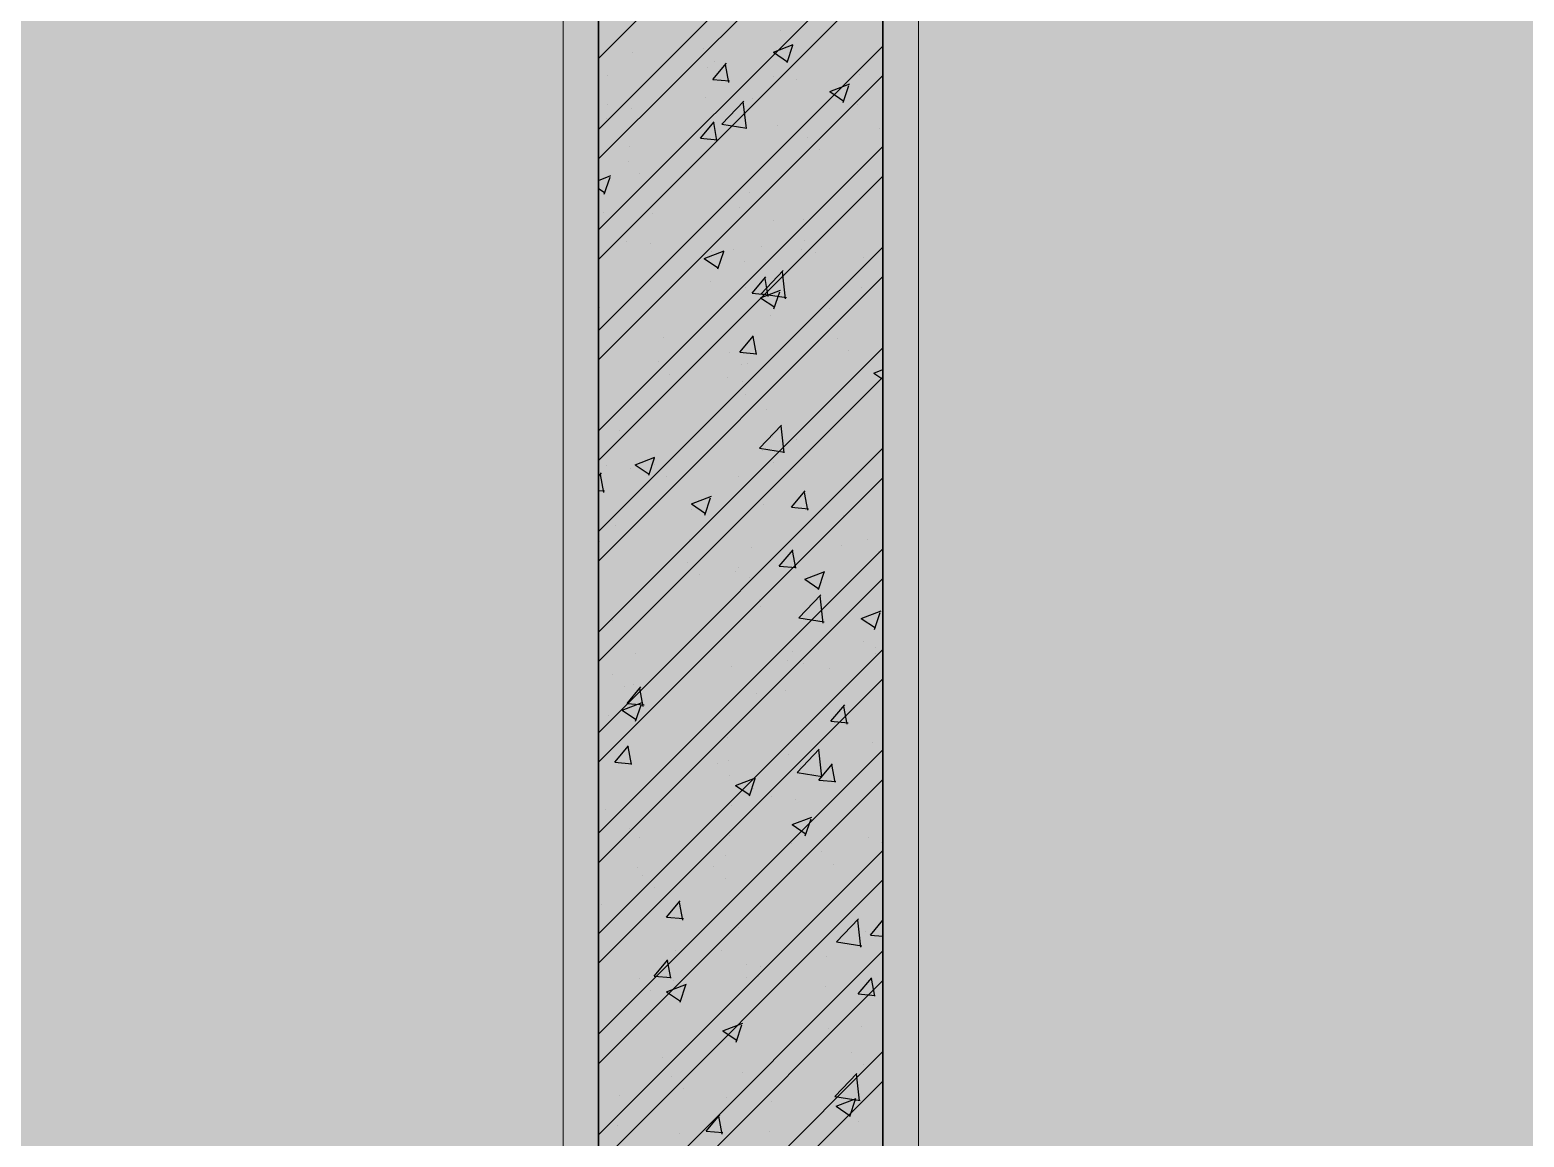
# Model space of a CAD drawing. Header units: inches. Extents: x 143994 to 247866, y 243815 to 272761.
# Drawn here: x 237138 to 238189, y 250419 to 251198 of the extents above; entities that cross this region are included whole.
import ezdxf

# ---------------------------------------------------------------- set-up
doc = ezdxf.new("R2010")
doc.units = ezdxf.units.IN
doc.header["$LTSCALE"] = 1000
doc.header["$MEASUREMENT"] = 0
doc.layers.get('DEFPOINTS').update_dxf_attribs({"color": 62})
for name, color, linetype in [('0-建筑1F', 127, 'Continuous'), ('0-建筑2F', 127, 'Continuous'), ('PUB_HATCH', 8, 'Continuous')]:
    doc.layers.add(name, color=color, linetype=linetype)
doc.layers.add('A-Wall', color=254, linetype='Continuous', lineweight=35)
doc.layers.add('W-保温层', color=8, linetype='Continuous', lineweight=13)

# ---------------------------------------------------------------- blocks, each defined once
blk = doc.blocks.new('144')
at = {"layer": 'A-Wall', "color": 127}
for p, q in [((652986.9, -378610.3), (652986.9, -390150.3)), ((653186.9, -390150.3), (653186.9, -378610.3))]:
    blk.add_line(p, q, dxfattribs=at)
at = {"layer": 'PUB_HATCH', "color": 127, "linetype": 'Continuous'}
for p, q in [((652986.9, -389028.8), (653186.9, -388828.8)), ((652986.9, -389099.5), (653186.9, -388899.5)), ((653115, -388959.6), (653115, -388959.6)), ((652986.9, -389170.2), (653186.9, -388970.2)), ((653011.1, -388974.6), (653011.1, -388974.6)), ((653060.4, -388972.3), (653060.4, -388972.3)), ((653109.9, -388974.6), (653123.9, -388969.2)), ((653109.9, -388974.6), (653119.9, -388981.3)), ((653119.6, -388981.8), (653123.6, -388969.7)), ((653126.4, -388993.9), (653126.4, -388993.9)), ((653062.1, -389006.6), (653062.1, -389006.6)), ((653009.8, -389013.9), (653009.8, -389013.9)), ((653073.5, -389025.2), (653089.1, -389009)), ((653091, -389028.3), (653088.7, -389009.3)), ((653168.8, -389011.1), (653168.8, -389011.1)), ((653058.5, -389035.1), (653068.2, -389023.6)), ((653070.2, -389036.6), (653067.9, -389024.1)), ((653073.5, -389025.2), (653091.3, -389028)), ((653112.6, -389026.2), (653112.6, -389026.2)), ((653058.5, -389035.1), (653070.5, -389036.1)), ((653134.1, -389034.6), (653134.1, -389034.6)), ((653184.2, -389028), (653184.2, -389028)), ((652986.9, -389240.9), (653186.9, -389040.9)), ((653008.7, -389041.2), (653008.7, -389041.2)), ((653007.8, -389051.2), (653007.8, -389051.2)), ((653086.2, -389083.9), (653086.2, -389083.9)), ((653110.2, -389092.8), (653110.2, -389092.8)), ((652986.9, -389311.6), (653186.9, -389111.6)), ((653006.3, -389107.8), (653006.3, -389107.8)), ((653023.1, -389108.8), (653023.1, -389108.8)), ((653131.6, -389106.9), (653131.6, -389106.9)), ((653061.3, -389119.6), (653075.3, -389114.3)), ((653061.3, -389119.6), (653071.2, -389126.4)), ((653070.9, -389126.9), (653075, -389114.8)), ((653081.5, -389113.5), (653081.5, -389113.5)), ((653129.9, -389113.3), (653129.9, -389113.3)), ((653065.3, -389135.7), (653065.3, -389135.7)), ((653172.1, -389140.2), (653172.1, -389140.2)), ((653107.7, -389159.4), (653107.7, -389159.4)), ((653003.8, -389174.4), (653003.8, -389174.4)), ((653086.3, -389185.5), (653095.9, -389174)), ((653097.9, -389187.1), (653095.6, -389174.5)), ((652986.9, -389382.4), (653186.9, -389182.4)), ((653154.7, -389175.8), (653154.7, -389175.8)), ((653028.9, -389192.4), (653028.9, -389192.4)), ((653079, -389185.8), (653079, -389185.8)), ((653086.3, -389185.5), (653098.2, -389186.6)), ((653077.9, -389203.3), (653077.9, -389203.3)), ((653180.6, -389200.2), (653186.9, -389197.8)), ((653180.6, -389200.2), (653186.9, -389204.4)), ((653090.1, -389215), (653090.1, -389215)), ((653105.3, -389226), (653105.3, -389226)), ((653100, -389253.1), (653115.6, -389236.9)), ((653117.5, -389256.2), (653115.3, -389237.3)), ((653001.4, -389240.9), (653001.4, -389240.9)), ((653125.8, -389247.2), (653125.8, -389247.2)), ((652986.9, -389453.1), (653186.9, -389253.1)), ((653100, -389253.1), (653117.8, -389255.9)), ((653102.1, -389254.7), (653102.1, -389254.7)), ((653009.2, -389267.2), (653009.2, -389267.2)), ((653012.6, -389264.7), (653026.6, -389259.3)), ((653012.6, -389264.7), (653022.6, -389271.4)), ((653022.3, -389271.9), (653026.3, -389259.8)), ((653026.3, -389264.6), (653026.3, -389264.6)), ((653102.9, -389292.5), (653102.9, -389292.5)), ((652999, -389307.5), (652999, -389307.5)), ((653051.2, -389317.2), (653051.2, -389317.2)), ((653157.9, -389321.7), (653157.9, -389321.7)), ((653175.8, -389316.9), (653175.8, -389316.9)), ((652986.9, -389523.8), (653186.9, -389323.8)), ((653114, -389336), (653123.7, -389324.5)), ((653125.7, -389337.5), (653123.4, -389325)), ((653049.5, -389333.6), (653049.5, -389333.6)), ((653085.6, -389337.2), (653085.6, -389337.2)), ((653114, -389336), (653126, -389337)), ((653132, -389345.2), (653146, -389339.8)), ((653141.6, -389352.4), (653145.7, -389340.3)), ((653093.3, -389344.1), (653093.3, -389344.1)), ((653132, -389345.2), (653141.9, -389351.9)), ((653100.4, -389359.1), (653100.4, -389359.1)), ((652996.6, -389374.1), (652996.6, -389374.1)), ((652986.9, -389594.5), (653186.9, -389394.5)), ((653173.2, -389389.2), (653173.2, -389389.2)), ((653123.2, -389395.8), (653123.2, -389395.8)), ((652996.9, -389412.4), (652996.9, -389412.4)), ((653011.4, -389418.9), (653011.4, -389418.9)), ((653098, -389425.7), (653098, -389425.7)), ((653118.1, -389423.4), (653118.1, -389423.4)), ((652994.1, -389440.7), (652994.1, -389440.7)), ((653077.3, -389456.5), (653077.3, -389456.5)), ((652986.9, -389665.2), (653186.9, -389465.2)), ((652998.3, -389473.9), (653008, -389462.4)), ((653010, -389475.4), (653007.7, -389462.9)), ((653120.6, -389468.1), (653120.6, -389468.1)), ((653126.5, -389481.1), (653142.1, -389464.8)), ((653144, -389484.2), (653141.8, -389465.2)), ((652998.3, -389473.9), (653010.3, -389474.9)), ((653070.6, -389474.7), (653070.6, -389474.7)), ((653141.8, -389486.4), (653151.4, -389474.9)), ((653153.4, -389487.9), (653151.1, -389475.4)), ((653083.3, -389490.2), (653097.3, -389484.9)), ((653093, -389497.4), (653097, -389485.4)), ((653126.5, -389481.1), (653144.3, -389483.8)), ((653141.8, -389486.4), (653153.7, -389487.4)), ((653083.3, -389490.2), (653093.3, -389496.9)), ((653095.6, -389492.3), (653095.6, -389492.3)), ((653125.2, -389500.4), (653125.2, -389500.4)), ((652991.7, -389507.3), (652991.7, -389507.3)), ((653008.6, -389520.4), (653008.6, -389520.4)), ((653079.2, -389525.6), (653079.2, -389525.6)), ((653185.9, -389530.1), (653185.9, -389530.1)), ((652986.9, -389735.9), (653186.9, -389535.9)), ((653143.8, -389537), (653143.8, -389537)), ((653014.6, -389547.9), (653014.6, -389547.9)), ((653068, -389547), (653068, -389547)), ((653121.4, -389552.4), (653121.4, -389552.4)), ((653017.9, -389553.6), (653017.9, -389553.6)), ((653093.1, -389558.8), (653093.1, -389558.8)), ((652989.3, -389573.8), (652989.3, -389573.8)), ((653085, -389590.4), (653085, -389590.4)), ((652986.9, -389806.6), (653186.9, -389606.6)), ((653026.1, -389624.3), (653035.7, -389612.8)), ((653037.7, -389625.8), (653035.4, -389613.3)), ((653091.1, -389615.9), (653091.1, -389615.9)), ((653015.4, -389625.9), (653015.4, -389625.9)), ((653026.1, -389624.3), (653038, -389625.3)), ((653090.7, -389625.4), (653090.7, -389625.4)), ((653169.5, -389636.8), (653179.2, -389625.4)), ((653181.2, -389638.4), (653178.9, -389625.9)), ((653034.7, -389635.3), (653048.7, -389629.9)), ((653034.7, -389635.3), (653044.6, -389642)), ((653039.4, -389627.2), (653039.4, -389627.2)), ((653044.3, -389642.5), (653048.4, -389630.4)), ((653146.2, -389631.7), (653146.2, -389631.7)), ((653169.5, -389636.8), (653181.5, -389637.9)), ((652986.9, -389877.3), (653186.9, -389677.3)), ((653164.8, -389678.1), (653164.8, -389678.1)), ((653038.5, -389694.8), (653038.5, -389694.8)), ((653088.3, -389692), (653088.3, -389692)), ((653153, -389709), (653168.6, -389692.7)), ((653170.5, -389712.1), (653168.3, -389693.1)), ((653076.7, -389709.8), (653076.7, -389709.8)), ((653153, -389709), (653170.8, -389711.7)), ((653154, -389715.8), (653168, -389710.4)), ((653154, -389715.8), (653164, -389722.5)), ((653163.7, -389723), (653167.7, -389710.9)), ((653000.4, -389729.4), (653000.4, -389729.4)), ((653107.2, -389733.9), (653107.2, -389733.9))]:
    blk.add_line(p, q, dxfattribs=at)
at = {"layer": 'W-保温层', "color": 127}
for p, q in [((652961.9, -390150.3), (652961.9, -378610.3)), ((653211.9, -390150.3), (653211.9, -378610.3))]:
    blk.add_line(p, q, dxfattribs=at)
blk = doc.blocks.new('1442323')
at = {"layer": 'A-Wall', "color": 127}
for p, q in [((695036.9, -378699.3), (695036.9, -390239.3)), ((695236.9, -390239.3), (695236.9, -378699.3))]:
    blk.add_line(p, q, dxfattribs=at)
at = {"layer": 'PUB_HATCH', "color": 127, "linetype": 'Continuous'}
for p, q in [((695036.9, -389067.9), (695236.9, -388867.9)), ((695036.9, -389138.6), (695236.9, -388938.6)), ((695036.9, -389209.3), (695236.9, -389009.3)), ((695036.9, -389280), (695236.9, -389080)), ((695042.9, -389079.8), (695042.9, -389079.8)), ((695113.4, -389074.5), (695113.4, -389074.5)), ((695117.2, -389082.7), (695126.8, -389071.2)), ((695118.6, -389069.8), (695118.6, -389069.8)), ((695128.5, -389084.8), (695126.2, -389072.3)), ((695220.2, -389079), (695220.2, -389079)), ((695117.2, -389082.7), (695129.1, -389083.7)), ((695159.9, -389080.7), (695159.9, -389080.7)), ((695199.6, -389091.2), (695213.6, -389085.9)), ((695208.9, -389099), (695213, -389086.9)), ((695043.2, -389100.7), (695043.2, -389100.7)), ((695145.3, -389095.8), (695145.3, -389095.8)), ((695199.6, -389091.2), (695209.5, -389097.9)), ((695042.6, -389109.9), (695042.6, -389109.9)), ((695192.3, -389132.1), (695192.3, -389132.1)), ((695036.9, -389153.7), (695045.6, -389150.4)), ((695036.9, -389350.7), (695236.9, -389150.7)), ((695040.9, -389163.5), (695045, -389151.5)), ((695066, -389148.7), (695066, -389148.7)), ((695036.9, -389159.4), (695041.5, -389162.4)), ((695142.9, -389162.4), (695142.9, -389162.4)), ((695040.2, -389176.4), (695040.2, -389176.4)), ((695074.5, -389176.7), (695074.5, -389176.7)), ((695181.3, -389181.2), (695181.3, -389181.2)), ((695116.7, -389203.5), (695116.7, -389203.5)), ((695151.6, -389200.1), (695151.6, -389200.1)), ((695189.8, -389204.4), (695189.8, -389204.4)), ((695139.7, -389211), (695139.7, -389211)), ((695223.4, -389208), (695223.4, -389208)), ((695036.9, -389421.4), (695236.9, -389221.4)), ((695144.9, -389233.1), (695154.6, -389221.6)), ((695151.2, -389233.5), (695166.8, -389217.2)), ((695156.3, -389235.3), (695154, -389222.7)), ((695168.4, -389237), (695166.2, -389218)), ((695140.5, -389228.9), (695140.5, -389228.9)), ((695144.9, -389233.1), (695156.9, -389234.2)), ((695150.9, -389236.3), (695164.9, -389230.9)), ((695150.9, -389236.3), (695160.9, -389243)), ((695151.2, -389233.5), (695169, -389236.2)), ((695160.3, -389244.1), (695164.3, -389232)), ((695037.8, -389243), (695037.8, -389243)), ((695199.6, -389244), (695199.6, -389244)), ((695082.9, -389264), (695082.9, -389264)), ((695212.9, -389273.3), (695212.9, -389273.3)), ((695087.1, -389289.9), (695087.1, -389289.9)), ((695137.2, -389283.3), (695137.2, -389283.3)), ((695141.5, -389282.8), (695141.5, -389282.8)), ((695036.9, -389492.1), (695236.9, -389292.1)), ((695138, -389295.5), (695138, -389295.5)), ((695159.3, -389334), (695159.3, -389334)), ((695160.3, -389352.2), (695160.3, -389352.2)), ((695236.6, -389349.3), (695236.6, -389349.3)), ((695036.9, -389361.9), (695038.9, -389359.5)), ((695036.9, -389562.8), (695236.9, -389362.8)), ((695040.6, -389373.2), (695038.3, -389360.6)), ((695042.7, -389354), (695042.7, -389354)), ((695084.5, -389362.2), (695084.5, -389362.2)), ((695135.6, -389362.1), (695135.6, -389362.1)), ((695036.9, -389371.7), (695041.2, -389372.1)), ((695172.7, -389383.6), (695182.3, -389372.1)), ((695184, -389385.7), (695181.7, -389373.2)), ((695102.3, -389381.3), (695116.3, -389375.9)), ((695102.3, -389381.3), (695112.2, -389388)), ((695111.6, -389389.1), (695115.7, -389377)), ((695172.7, -389383.6), (695184.6, -389384.6)), ((695102.5, -389385), (695102.5, -389385)), ((695209.3, -389389.5), (695209.3, -389389.5)), ((695037.9, -389407.4), (695037.9, -389407.4)), ((695144.7, -389411.9), (695144.7, -389411.9)), ((695234, -389414.4), (695234, -389414.4)), ((695234.2, -389415.9), (695234.2, -389415.9)), ((695036.9, -389633.6), (695236.9, -389433.6)), ((695107.7, -389431.1), (695107.7, -389431.1)), ((695133.2, -389428.7), (695133.2, -389428.7)), ((695177.7, -389461.4), (695193.3, -389445.2)), ((695194.9, -389465), (695192.7, -389446)), ((695151, -389453.3), (695151, -389453.3)), ((695221.7, -389461.8), (695235.7, -389456.4)), ((695231, -389469.6), (695235.1, -389457.5)), ((695177.7, -389461.4), (695195.5, -389464.2)), ((695221.7, -389461.8), (695231.6, -389468.5)), ((695062.7, -389486.7), (695062.7, -389486.7)), ((695231.4, -389486.7), (695231.4, -389486.7)), ((695231.7, -389482.5), (695231.7, -389482.5)), ((695130.7, -389495.3), (695130.7, -389495.3)), ((695169.5, -389491.2), (695169.5, -389491.2)), ((695181.4, -389493.3), (695181.4, -389493.3)), ((695199, -389497.2), (695199, -389497.2)), ((695036.9, -389704.3), (695236.9, -389504.3)), ((695055.1, -389509.9), (695055.1, -389509.9)), ((695057, -389521.5), (695066.6, -389510)), ((695068.3, -389523.6), (695066, -389511.1)), ((695053.6, -389526.3), (695067.6, -389520.9)), ((695057, -389521.5), (695068.9, -389522.5)), ((695082.3, -389517.2), (695082.3, -389517.2)), ((695053.6, -389526.3), (695063.6, -389533)), ((695063, -389534.1), (695067, -389522)), ((695200.4, -389534), (695210.1, -389522.5)), ((695211.8, -389536.2), (695209.5, -389523.6)), ((695200.4, -389534), (695212.4, -389535.1)), ((695229.3, -389549), (695229.3, -389549)), ((695128.3, -389561.8), (695128.3, -389561.8)), ((695128.8, -389572.2), (695128.8, -389572.2)), ((695178.8, -389565.6), (695178.8, -389565.6)), ((695036.9, -389775), (695236.9, -389575)), ((695130.5, -389593.4), (695130.5, -389593.4)), ((695158.7, -389587.2), (695158.7, -389587.2)), ((695173, -389606.8), (695187, -389601.5)), ((695182.3, -389614.6), (695186.4, -389602.6)), ((695042.1, -389607.3), (695042.1, -389607.3)), ((695066, -389615.8), (695066, -389615.8)), ((695173, -389606.8), (695182.9, -389613.6)), ((695226.9, -389615.6), (695226.9, -389615.6)), ((695172.7, -389620.3), (695172.7, -389620.3)), ((695125.9, -389628.4), (695125.9, -389628.4)), ((695202, -389634.5), (695202, -389634.5)), ((695036.9, -389845.7), (695236.9, -389645.7)), ((695126.2, -389644.5), (695126.2, -389644.5)), ((695076.1, -389651.1), (695076.1, -389651.1)), ((695084.7, -389671.9), (695094.4, -389660.4)), ((695096.1, -389674), (695093.8, -389661.5)), ((695084.7, -389671.9), (695096.7, -389672.9)), ((695204.2, -389689.3), (695219.8, -389673.1)), ((695221.4, -389692.9), (695219.2, -389673.9)), ((695228.2, -389684.5), (695236.9, -389674)), ((695204.2, -389689.3), (695222, -389692.1)), ((695224.5, -389682.2), (695224.5, -389682.2)), ((695228.2, -389684.5), (695236.9, -389685.2)), ((695090.8, -389695.1), (695090.8, -389695.1)), ((695123.4, -389695), (695123.4, -389695)), ((695197.5, -389699.6), (695197.5, -389699.6)), ((695150.5, -389706.6), (695150.5, -389706.6)), ((695036.9, -389916.4), (695236.9, -389716.4)), ((695149.3, -389713.4), (695149.3, -389713.4)), ((695073.6, -389723.4), (695073.6, -389723.4)), ((695124.3, -389751.9), (695138.3, -389746.5)), ((695124.3, -389751.9), (695134.3, -389758.6)), ((695133.7, -389759.7), (695137.7, -389747.6)), ((695198.4, -389750.5), (695198.4, -389750.5)), ((695222, -389748.8), (695222, -389748.8)), ((695121, -389761.6), (695121, -389761.6)), ((695081.7, -389770.5), (695081.7, -389770.5)), ((695223, -389775.7), (695223, -389775.7)), ((695036.9, -389987.1), (695236.9, -389787.1)), ((695096.7, -389792.3), (695096.7, -389792.3)), ((695051.8, -389797.3), (695051.8, -389797.3)), ((695158.6, -389801.8), (695158.6, -389801.8)), ((695112.5, -389822.3), (695122.1, -389810.8)), ((695123.8, -389824.5), (695121.5, -389811.9)), ((695219.6, -389815.3), (695219.6, -389815.3)), ((695094, -389824.1), (695094, -389824.1)), ((695112.5, -389822.3), (695124.4, -389823.4))]:
    blk.add_line(p, q, dxfattribs=at)
at = {"layer": 'W-保温层', "color": 127}
for p, q in [((695011.9, -390239.3), (695011.9, -378699.3)), ((695261.9, -390239.3), (695261.9, -378699.3))]:
    blk.add_line(p, q, dxfattribs=at)

msp = doc.modelspace()

# ---------------------------------------------------------------- hatches: boundary and pattern name
at = {"layer": 'DEFPOINTS'}
h = msp.add_hatch(dxfattribs=at)
h.set_pattern_fill('ANSI31', color=250)
h.set_pattern_definition([(45, (0, 0), (-1.122532015, 1.122532015), [])])
h.paths.add_polyline_path([(247866.03, 243814.78), (223286.02, 243814.78), (223286.02, 270814.78), (247866.03, 270814.78)])

# ---------------------------------------------------------------- block references
at = {"layer": '0-建筑1F'}
msp.add_blockref('144', (-415448.72, 640156.38), dxfattribs=at)
at = {"layer": '0-建筑2F'}
msp.add_blockref('1442323', (-457498.72, 640245.41), dxfattribs=at)

doc.saveas('drawing.dxf')
